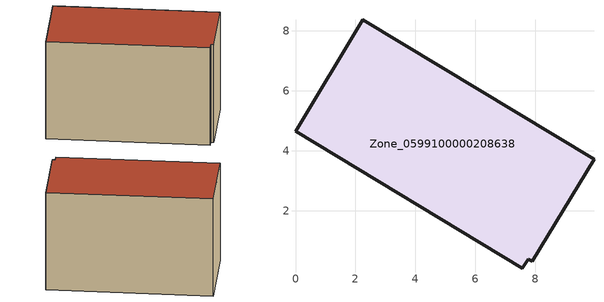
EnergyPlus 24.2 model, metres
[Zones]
Zone_0599100000208638
 floor ground (C_G): 7.76,0.39 7.56,0.09 0,4.65 2.25,8.37 9.95,3.72 7.9,0.31 z0
 wall outside (C_F): 9.95,3.72 2.25,8.37 0,4.65 7.56,0.09 7.76,0.39 7.9,0.31 9.95,3.72 z0:5.8
 roof outside (C_R): 7.9,0.31 9.95,3.72 2.25,8.37 0,4.65 7.56,0.09 7.76,0.39 z5.8
[BUILDING]
Pand.0599100000208638: North Axis=0; Terrain=City; Loads Convergence Tolerance Value=0.04; Temperature Convergence Tolerance Value=0.4; Solar Distribution=FullExterior; Maximum Number of Warmup Days=25; Minimum Number of Warmup Days=1
[Site:Location]
Rotterdam.The.Hague.AP_ZH_NLD Design_Conditions: Latitude=51.96; Longitude=4.45; Time Zone=1; Elevation=-4.5
[SITE:GROUNDTEMPERATURE:BUILDINGSURFACE]
18, 18, 18, 18, 18, 18, 18, 18, 18, 18, 18, 18
[MATERIAL] Thermal Absorptance=0.9; Solar Absorptance=0.7; Visible Absorptance=0.7
Name | Roughness | Thickness | Conductivity | Density | Specific Heat
G.TI.1946-1964 | MediumSmooth | 0.15 | 1 | 540 | 1210
F.TI.1946-1964 | Rough | 0.3 | 0.857143 | 1920 | 840
R.TI.1946-1964 | MediumRough | 0.2 | 0.277778 | 1500 | 1000
[CONSTRUCTION]
C_G: G.TI.1946-1964
C_F: F.TI.1946-1964
C_R: R.TI.1946-1964
[ZONE]
Zone_0599100000208638: Type=1; Multiplier=1; Ceiling Height=Autocalculate; Volume=Autocalculate; Floor Area=autocalculate; Part of Total Floor Area=Yes
[ZONEINFILTRATION:DESIGNFLOWRATE]
Infil_Zone_0599100000208638: Zone or ZoneList or Space or SpaceList=Zone_0599100000208638; Schedule=AlwaysOn; Design Flow Rate Calculation Method=Flow/Area; Flow Rate per Floor Area=0.003; Constant Term Coefficient=1; Temperature Term Coefficient=0; Velocity Term Coefficient=0; Velocity Squared Term Coefficient=0
[HVACTEMPLATE:ZONE:IDEALLOADSAIRSYSTEM]
Zone_0599100000208638: Maximum Heating Supply Air Temperature=50; Minimum Cooling Supply Air Temperature=13; Maximum Heating Supply Air Humidity Ratio=0.0156; Minimum Cooling Supply Air Humidity Ratio=0.0077; Heating Limit=NoLimit; Cooling Limit=NoLimit; Dehumidification Control Type=ConstantSensibleHeatRatio; Cooling Sensible Heat Ratio=0.7; Dehumidification Setpoint=60; Humidification Control Type=None; Humidification Setpoint=30; Outdoor Air Method=None; Outdoor Air Flow Rate per Person=0.00944; Outdoor Air Flow Rate per Zone Floor Area=0; Outdoor Air Flow Rate per Zone=0; Demand Controlled Ventilation Type=None; Outdoor Air Economizer Type=NoEconomizer; Heat Recovery Type=None; Sensible Heat Recovery Effectiveness=0.7; Latent Heat Recovery Effectiveness=0.65
[ZONECONTROL:THERMOSTAT]
ThermostatControl_Zone_0599100000208638: Zone or ZoneList=Zone_0599100000208638; Control Type Schedule=DualSetpointControlType; Control 1=Thermostat_Zone_0599100000208638; Temperature Difference Between Cutout And Setpoint=0
[THERMOSTATSETPOINT:DUALSETPOINT]
Thermostat_Zone_0599100000208638: Heating Setpoint Temperature Schedule=HeatingSetpoint_Zone_0599100000208638; Cooling Setpoint Temperature Schedule=CoolingSetpoint_Zone_0599100000208638
[SCHEDULE:COMPACT]
HeatingSetpoint_Zone_0599100000208638: Through: 12/31, For: AllDays, Until: 24:00, 21
CoolingSetpoint_Zone_0599100000208638: Through: 12/31, For: AllDays, Until: 24:00, 24
DualSetpointControlType: Through: 12/31, For: AllDays, Until: 24:00, 4
AlwaysOn: Through: 12/31, For: AllDays, Until: 24:00, 1
